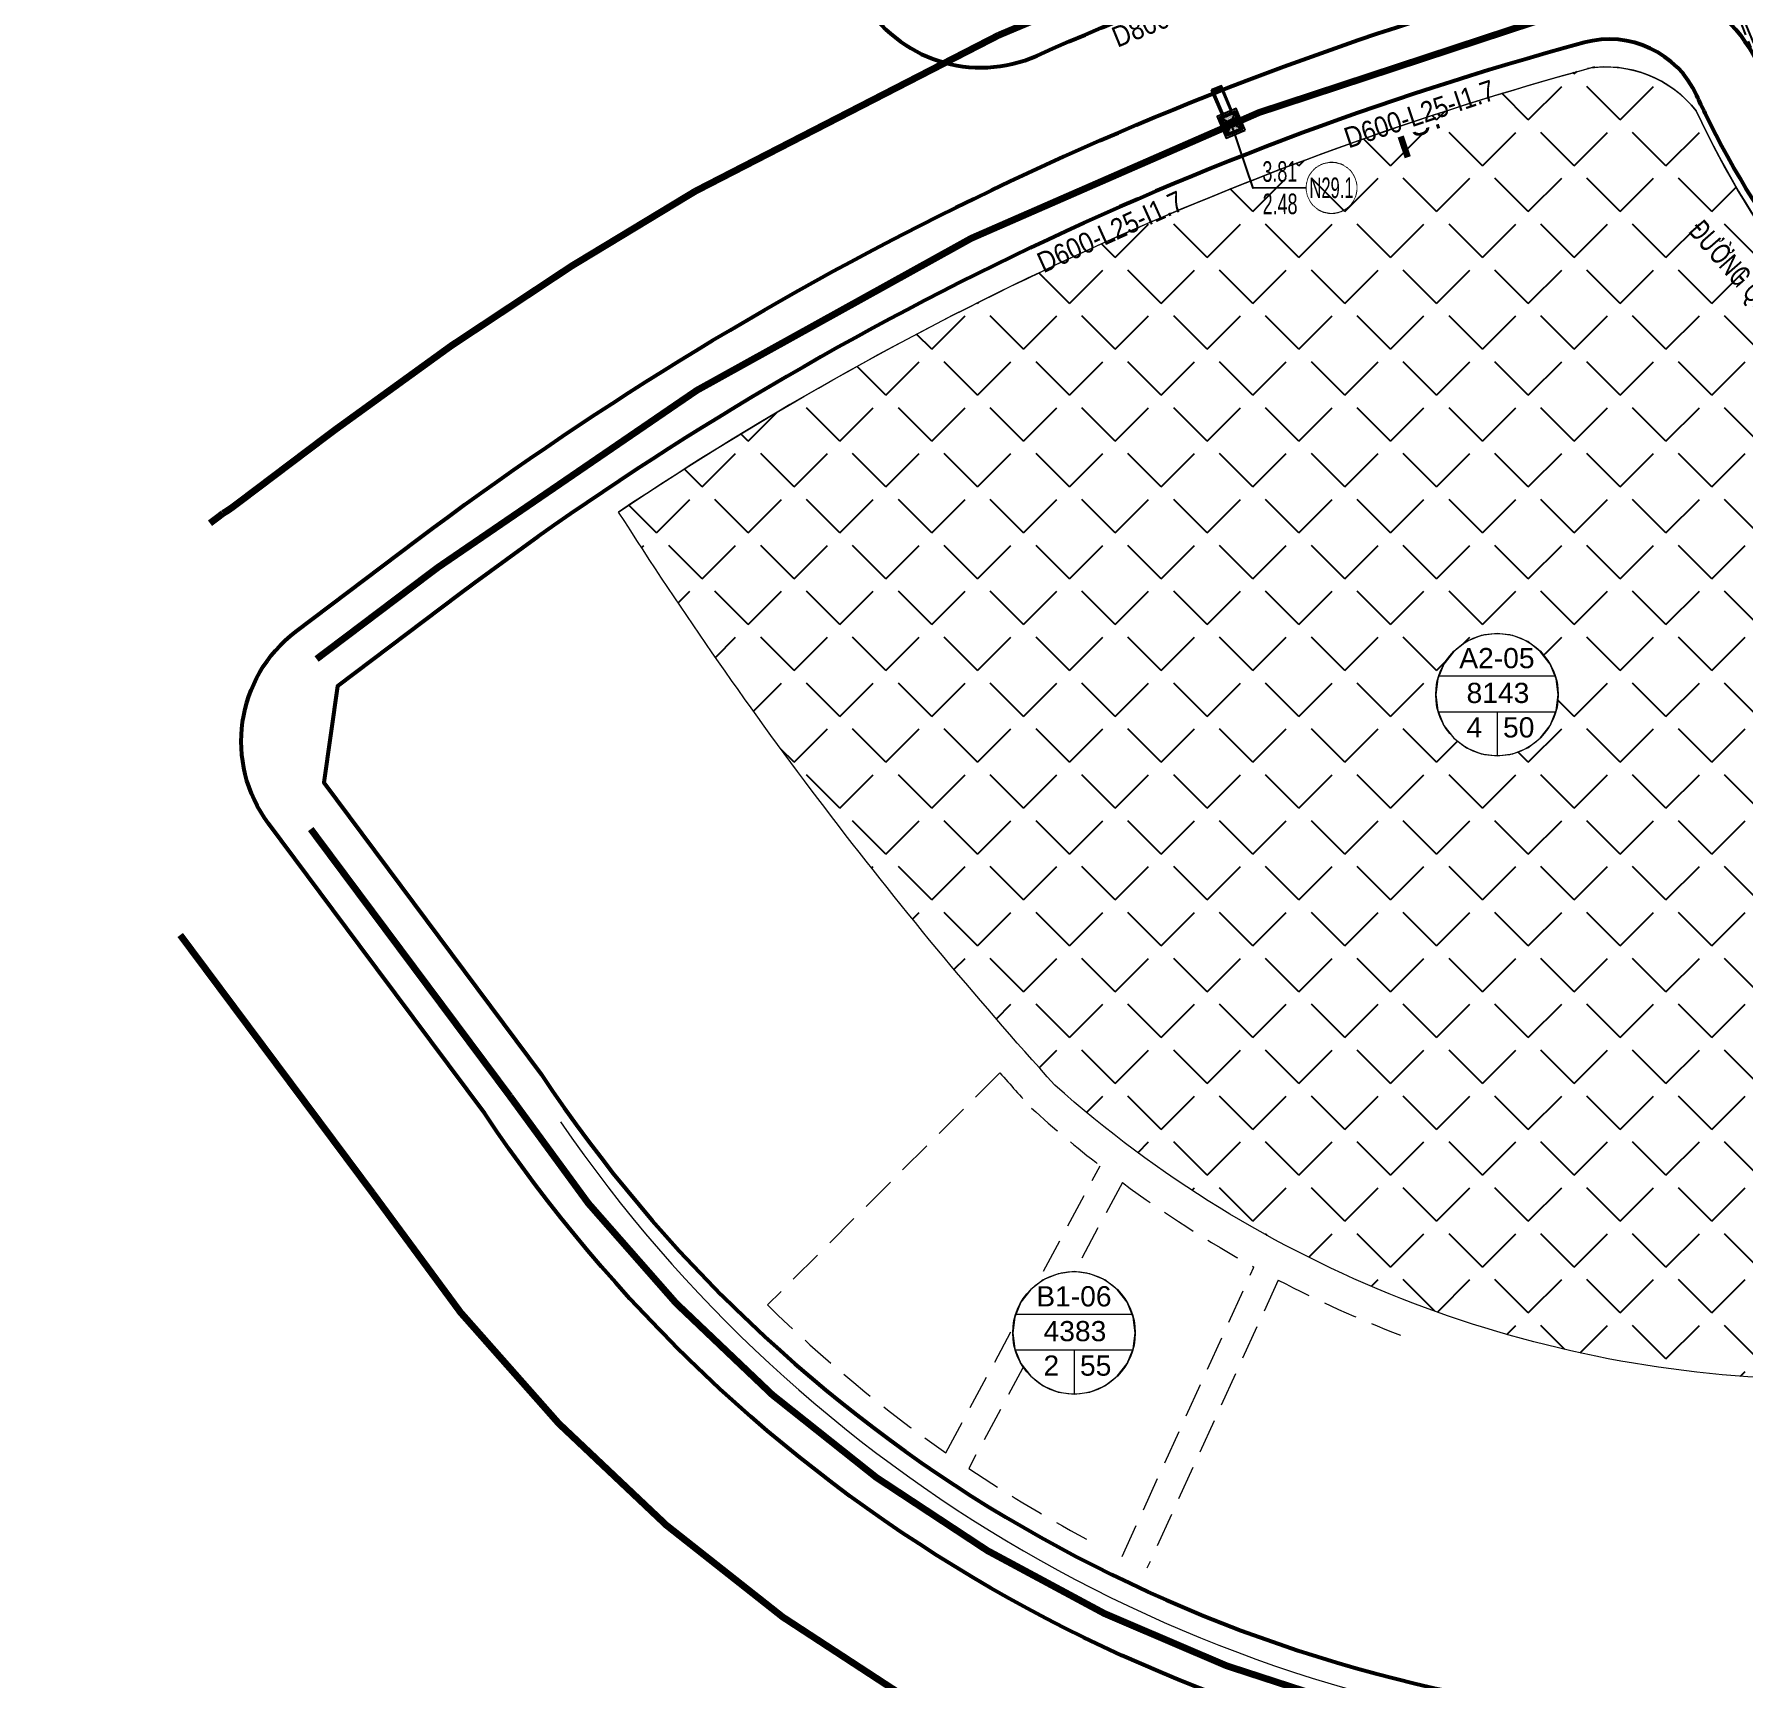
# Model space of a CAD drawing. Extents: x -2063571 to 559285, y 565862 to 1758715.
# Drawn here: x 558274.5 to 558398.9, y 1758231.7 to 1758351.3 of the extents above; entities that cross this region are included whole.
import ezdxf
from ezdxf.enums import TextEntityAlignment as Align

# ---------------------------------------------------------------- set-up
doc = ezdxf.new("R2010")
doc.units = 0
doc.header["$MEASUREMENT"] = 0
doc.set_wipeout_variables(frame=1)
for name, pattern in [('CENTER', [2, 1.25, -0.25, 0.25, -0.25]), ('CENTER2', [1.125, 0.75, -0.125, 0.125, -0.125]), ('DASHED', [0.75, 0.5, -0.25]), ('DIVIDE2', [0.625, 0.25, -0.125, 0, -0.125, 0, -0.125]), ('HIDDEN', [0.375, 0.25, -0.125])]:
    doc.linetypes.add(name, pattern=pattern)
doc.layers.get('0').update_dxf_attribs({"linetype": 'CONTINUOUS'})
doc.layers.get('DEFPOINTS').update_dxf_attribs({"linetype": 'CONTINUOUS'})
for name, color, linetype, lineweight in [('11111111111111111', 251, 'CONTINUOUS', 0), ('1Duy CDDC', 4, 'CONTINUOUS', 5), ('1Duy CDMG', 3, 'CONTINUOUS', 5), ('1Duy TenGa', 6, 'CONTINUOUS', 5), ('2.MAT CAT', 7, 'CONTINUOUS', 0), ('chi gioi dg do', 14, 'CONTINUOUS', 0), ('DUONG CAT', 8, 'CONTINUOUS', 9), ('HACH', 9, 'CONTINUOUS', 5), ('k-viahe', 6, 'CONTINUOUS', 15), ('k-vienctrinh', 6, 'CONTINUOUS', 15), ('KICH THUOC 1', 4, 'CONTINUOUS', 13), ('KT', 254, 'CONTINUOUS', 0), ('kt-su dung dat', 6, 'CONTINUOUS', 15), ('TENDUONGQH', 2, 'CONTINUOUS', 0)]:
    doc.layers.add(name, color=color, linetype=linetype, lineweight=lineweight)
for name, color, linetype in [('1Duy NetDong', 1, 'CONTINUOUS'), ('B-3000', 5, 'CONTINUOUS'), ('d600', 4, 'DIVIDE2'), ('d800', 4, 'CENTER2'), ('GA D600', 4, 'CENTER2'), ('M35 X 500', 6, 'CONTINUOUS'), ('QHCT_Đất công cộng đơn vị ở', 1, 'CONTINUOUS'), ('ththep', 3, 'CONTINUOUS')]:
    doc.layers.add(name, color=color, linetype=linetype)
doc.styles.add('Arial', font='arial_2.ttf', dxfattribs={"width": 0.85})
doc.styles.add('AVO-DAM', font='')
doc.styles.add('GT_Text_Duan1', font='VHAVAN_1.TTF', dxfattribs={"width": 1.1, "height": 25})
doc.styles.add('Q-TXT', font='ARIALN.TTF')
doc.styles.get('AVO-DAM').set_extended_font_data('VNI-Helve')
doc.dimstyles.new('2B2500X2500', dxfattribs={"dimtxt": 2.2, "dimasz": 3.5, "dimexe": 0.18, "dimexo": 0.0625, "dimgap": 0.2, "dimtad": 1, "dimdec": 0, "dimzin": 0, "dimdsep": 46, "dimtxsty": 'Arial', "dimcen": 0.09, "dimse1": 1, "dimse2": 1, "dimsd1": 1, "dimsd2": 1, "dimclrd": 2, "dimclrt": 256, "dimadec": 0, "dimazin": 0, "dimtfac": 1, "dimtdec": 0, "dimtofl": 0, "dimtmove": 2, "dimatfit": 3, "dimfxl": 1, "dimtfill": 1, "dimtfillclr": 256, "dimtolj": 1, "dimtzin": 0, "dimarcsym": 0})
doc.dimstyles.new('D600', dxfattribs={"dimtxt": 2.2, "dimasz": 3.5, "dimexe": 0.18, "dimexo": 0.0625, "dimgap": 0, "dimtad": 1, "dimdec": 0, "dimzin": 0, "dimdsep": 46, "dimtxsty": 'Arial', "dimcen": 0.09, "dimse1": 1, "dimse2": 1, "dimsd1": 1, "dimsd2": 1, "dimclrd": 2, "dimclrt": 256, "dimadec": 0, "dimazin": 0, "dimtfac": 1, "dimtdec": 0, "dimtofl": 0, "dimtmove": 2, "dimatfit": 3, "dimfxl": 1, "dimtfill": 1, "dimtfillclr": 256, "dimtolj": 1, "dimtzin": 0, "dimarcsym": 0})
doc.dimstyles.new('D800', dxfattribs={"dimtxt": 2.2, "dimasz": 3.5, "dimexe": 0.18, "dimexo": 0.0625, "dimgap": 0.2, "dimtad": 1, "dimdec": 0, "dimzin": 0, "dimdsep": 46, "dimtxsty": 'Arial', "dimcen": 0.09, "dimse1": 1, "dimse2": 1, "dimsd1": 1, "dimsd2": 1, "dimclrd": 2, "dimclrt": 256, "dimadec": 0, "dimazin": 0, "dimtfac": 1, "dimtdec": 0, "dimtofl": 0, "dimtmove": 2, "dimatfit": 3, "dimfxl": 1, "dimtfill": 1, "dimtfillclr": 256, "dimtolj": 1, "dimtzin": 0, "dimarcsym": 0})

# ---------------------------------------------------------------- blocks, each defined once
blk = doc.blocks.new('*D290')
at = {"layer": 'DEFPOINTS', "color": 0, "linetype": 'CENTER2', "lineweight": 35, "transparency": 16777216}
for p in [(558438.67, 1758426.58), (558386.66, 1758351.01), (558397.03, 1758345.67)]:
    blk.add_point(p, dxfattribs=at)
at = {"layer": 'd800', "linetype": 'CENTER2', "transparency": 16777216, "insert": (558410, 1758398.73), "char_height": 1.5, "attachment_point": 5, "rotation": 62.7695, "style": 'Arial', "bg_fill": 3, "box_fill_scale": 1.25, "bg_fill_color": 256, "bg_fill_true_color": 13158600, "bg_fill_transparency": 0}
blk.add_mtext('\\A1;2B2500XH2500-L91M-I2.0', dxfattribs=at)
blk = doc.blocks.new('g 25')
at = {"layer": 'HACH'}
h = blk.add_hatch(dxfattribs=at)
h.set_pattern_fill('DOTS', color=1, scale=0.75, angle=474.3672, style=0)
h.set_pattern_definition([(114.3671788103, (-1831200.80478, -224170.26384), (-0.0523692889328, 0.0020098775898), [0, -0.046875])])
edge = h.paths.add_edge_path()
edge.add_line((0.6, 0.24), (-0.6, 0.24))
edge.add_line((-0.6, 0.24), (-0.6, 0.7))
edge.add_line((-0.6, 0.7), (0.6, 0.7))
edge.add_line((0.6, 0.7), (0.6, 0.24))
h = blk.add_hatch(dxfattribs=at)
h.set_pattern_fill('DOTS', color=1, scale=0.75, angle=474.3672, style=0)
h.set_pattern_definition([(114.3671788103, (-1831200.99731, -224169.83876), (-0.0523692889328, 0.0020098775898), [0, -0.046875])])
edge = h.paths.add_edge_path()
edge.add_line((0.6, -0.23), (-0.6, -0.23))
edge.add_line((-0.6, -0.23), (-0.6, 0.23))
edge.add_line((-0.6, 0.23), (0.6, 0.23))
edge.add_line((0.6, 0.23), (0.6, -0.23))
h = blk.add_hatch(dxfattribs=at)
h.set_pattern_fill('DOTS', color=1, scale=0.75, angle=474.3672, style=0)
h.set_pattern_definition([(114.3671788103, (-1831201.18984, -224169.413678), (-0.0523692889328, 0.0020098775898), [0, -0.046875])])
edge = h.paths.add_edge_path()
edge.add_line((0.6, -0.69), (-0.6, -0.69))
edge.add_line((-0.6, -0.69), (-0.6, -0.24))
edge.add_line((-0.6, -0.24), (0.6, -0.24))
edge.add_line((0.6, -0.24), (0.6, -0.69))
at = {"color": 1, "linetype": 'HIDDEN', "ltscale": 7.5}
for p, q in [((-0.3, -2.5), (-0.3, -0.6)), ((0.3, -2.5), (0.3, -0.6)), ((0.3, -2.7), (-0.3, -2.7))]:
    blk.add_line(p, q, dxfattribs=at)
blk.add_lwpolyline([(-0.5, 0.6), (-0.5, -0.6), (0.5, -0.6), (0.5, 0.6)], close=True, dxfattribs=at)
at = {"layer": 'DUONG CAT', "color": 1}
for points in [[(0.6, 0.7), (0.6, 0.24), (-0.6, 0.24), (-0.6, 0.7)], [(0.6, 0.23), (0.6, -0.23), (-0.6, -0.23), (-0.6, 0.23)], [(0.6, -0.24), (0.6, -0.69), (-0.6, -0.69), (-0.6, -0.24)]]:
    blk.add_lwpolyline(points, close=True, dxfattribs=at)
at = {"layer": 'KICH THUOC 1', "color": 1, "ltscale": 5}
for points in [[(-0.3, -2.7), (-0.28, -2.7), (-0.28, -2.55), (-0.3, -2.55)], [(-0.23, -2.7), (-0.21, -2.7), (-0.21, -2.55), (-0.23, -2.55)], [(-0.15, -2.7), (-0.13, -2.7), (-0.13, -2.55), (-0.15, -2.55)], [(-0.08, -2.7), (-0.06, -2.7), (-0.06, -2.55), (-0.08, -2.55)], [(-0.01, -2.7), (0.01, -2.7), (0.01, -2.55), (-0.01, -2.55)], [(0.06, -2.7), (0.08, -2.7), (0.08, -2.55), (0.06, -2.55)], [(0.14, -2.7), (0.16, -2.7), (0.16, -2.55), (0.14, -2.55)], [(0.21, -2.7), (0.23, -2.7), (0.23, -2.55), (0.21, -2.55)], [(0.28, -2.7), (0.3, -2.7), (0.3, -2.55), (0.28, -2.55)]]:
    blk.add_lwpolyline(points, close=True, dxfattribs=at)
at = {"layer": 'M35 X 500', "color": 1}
for p, q in [((0.6, 0.7), (-0.6, -0.69)), ((-0.4, -0.85), (-0.4, -2.5)), ((0.4, -0.85), (0.4, -2.5)), ((-0.4, -2.5), (-0.4, -2.8)), ((0.4, -2.8), (-0.4, -2.8)), ((0.4, -2.5), (0.4, -2.8))]:
    blk.add_line(p, q, dxfattribs=at)
for points in [[(-0.75, 0.85), (-0.75, -0.85), (0.75, -0.85), (0.75, 0.85)], [(-0.6, 0.7), (-0.6, -0.7), (0.6, -0.7), (0.6, 0.7)], [(0.4, -2.8), (0.4, -2.5), (-0.4, -2.5), (-0.4, -2.8)]]:
    blk.add_lwpolyline(points, close=True, dxfattribs=at)
at = {"layer": 'ththep', "color": 1, "ltscale": 5}
for p, q in [((-0.6, 0.7), (0.6, -0.69)), ((-0.6, 0.23), (0.6, 0.23)), ((-0.6, -0.23), (0.6, -0.23)), ((-0.6, -0.7), (0.6, -0.7))]:
    blk.add_line(p, q, dxfattribs=at)
blk = doc.blocks.new('*U242')
at = {"layer": '1Duy NetDong', "ltscale": 3}
blk.add_lwpolyline([(4.57, -3.92), (1.34, -3.93), (1.34, -3.93), (0, 0)], dxfattribs=at)
at = {"layer": '1Duy NetDong', "ltscale": 0.2}
blk.add_lwpolyline([(6.09, -5.43), (6.18, -5.43), (6.28, -5.42), (6.37, -5.4), (6.47, -5.38), (6.56, -5.35), (6.65, -5.32), (6.73, -5.28), (6.82, -5.24), (6.9, -5.19), (6.98, -5.14), (7.05, -5.08), (7.13, -5.02), (7.19, -4.95), (7.26, -4.88), (7.31, -4.8), (7.37, -4.72), (7.42, -4.64), (7.46, -4.56), (7.5, -4.47), (7.53, -4.38), (7.55, -4.29), (7.57, -4.19), (7.59, -4.1), (7.6, -4.01), (7.6, -3.91), (7.6, -3.81), (7.59, -3.72), (7.57, -3.63), (7.55, -3.53), (7.52, -3.44), (7.49, -3.35), (7.45, -3.26), (7.41, -3.18), (7.36, -3.1), (7.31, -3.02), (7.25, -2.94), (7.19, -2.87), (7.12, -2.81), (7.05, -2.74), (6.97, -2.69), (6.89, -2.63), (6.81, -2.58), (6.73, -2.54), (6.64, -2.5), (6.55, -2.47), (6.46, -2.45), (6.36, -2.42), (6.27, -2.41), (6.18, -2.4), (6.08, -2.4), (5.98, -2.4), (5.89, -2.41), (5.8, -2.43), (5.7, -2.45), (5.61, -2.47), (5.52, -2.51), (5.44, -2.54), (5.35, -2.59), (5.27, -2.64), (5.19, -2.69), (5.11, -2.75), (5.04, -2.81), (4.98, -2.88), (4.91, -2.95), (4.86, -3.03), (4.8, -3.11), (4.75, -3.19), (4.71, -3.27), (4.67, -3.36), (4.64, -3.45), (4.62, -3.54), (4.59, -3.64), (4.58, -3.73), (4.57, -3.82), (4.57, -3.92), (4.57, -4.01), (4.58, -4.11), (4.6, -4.2), (4.62, -4.3), (4.64, -4.39), (4.68, -4.48), (4.72, -4.56), (4.76, -4.65), (4.81, -4.73), (4.86, -4.81), (4.92, -4.88), (4.98, -4.96), (5.05, -5.02), (5.12, -5.09), (5.2, -5.14), (5.28, -5.2), (5.36, -5.25), (5.44, -5.29), (5.53, -5.33), (5.62, -5.36), (5.71, -5.38), (5.81, -5.4), (5.9, -5.42), (5.99, -5.43)], close=True, dxfattribs=at)
at = {"layer": '1Duy CDDC', "ltscale": 3, "style": 'GT_Text_Duan1', "width": 0.65}
blk.add_attdef('DG', text='', height=1.25, rotation=0.1774, dxfattribs=at).set_placement((2.96, -4.26), align=Align.TOP_CENTER)
at = {"layer": '1Duy CDMG', "ltscale": 0.2, "style": 'GT_Text_Duan1', "width": 0.65}
blk.add_attdef('MG', text='', height=1.25, rotation=0.1774, dxfattribs=at).set_placement((2.95, -3.92), align=Align.BOTTOM_CENTER)
at = {"ltscale": 0.2}
blk.add_wipeout([(6.09, -5.43), (6.18, -5.43), (6.28, -5.42), (6.37, -5.4), (6.47, -5.38), (6.56, -5.35), (6.65, -5.32), (6.73, -5.28), (6.82, -5.24), (6.9, -5.19), (6.98, -5.14), (7.05, -5.08), (7.13, -5.02), (7.19, -4.95), (7.26, -4.88), (7.31, -4.8), (7.37, -4.72), (7.42, -4.64), (7.46, -4.56), (7.5, -4.47), (7.53, -4.38), (7.55, -4.29), (7.57, -4.19), (7.59, -4.1), (7.6, -4.01), (7.6, -3.91), (7.6, -3.81), (7.59, -3.72), (7.57, -3.63), (7.55, -3.53), (7.52, -3.44), (7.49, -3.35), (7.45, -3.26), (7.41, -3.18), (7.36, -3.1), (7.31, -3.02), (7.25, -2.94), (7.19, -2.87), (7.12, -2.81), (7.05, -2.74), (6.97, -2.69), (6.89, -2.63), (6.81, -2.58), (6.73, -2.54), (6.64, -2.5), (6.55, -2.47), (6.46, -2.45), (6.36, -2.42), (6.27, -2.41), (6.18, -2.4), (6.08, -2.4), (5.98, -2.4), (5.89, -2.41), (5.8, -2.43), (5.7, -2.45), (5.61, -2.47), (5.52, -2.51), (5.44, -2.54), (5.35, -2.59), (5.27, -2.64), (5.19, -2.69), (5.11, -2.75), (5.04, -2.81), (4.98, -2.88), (4.91, -2.95), (4.86, -3.03), (4.8, -3.11), (4.75, -3.19), (4.71, -3.27), (4.67, -3.36), (4.64, -3.45), (4.62, -3.54), (4.59, -3.64), (4.58, -3.73), (4.57, -3.82), (4.57, -3.92), (4.57, -4.01), (4.58, -4.11), (4.6, -4.2), (4.62, -4.3), (4.64, -4.39), (4.68, -4.48), (4.72, -4.56), (4.76, -4.65), (4.81, -4.73), (4.86, -4.81), (4.92, -4.88), (4.98, -4.96), (5.05, -5.02), (5.12, -5.09), (5.2, -5.14), (5.28, -5.2), (5.36, -5.25), (5.44, -5.29), (5.53, -5.33), (5.62, -5.36), (5.71, -5.38), (5.81, -5.4), (5.9, -5.42), (5.99, -5.43)], dxfattribs=at).dxf.layer = '1Duy NetDong'
at = {"layer": '1Duy TenGa', "ltscale": 3, "style": 'GT_Text_Duan1', "width": 0.6}
blk.add_attdef('TEN', text='', height=1.25, rotation=0.1774, dxfattribs=at).set_placement((6.08, -3.91), align=Align.MIDDLE_CENTER)
blk = doc.blocks.new('*D302')
at = {"layer": 'DEFPOINTS', "color": 0, "linetype": 'CENTER2', "lineweight": 35, "transparency": 16777216}
for p in [(558361.59, 1758344.84), (558362.82, 1758342.12), (558338.81, 1758334.52)]:
    blk.add_point(p, dxfattribs=at)
at = {"layer": 'KT', "linetype": 'CENTER2', "transparency": 16777216, "insert": (558352.8, 1758336.94), "char_height": 1.5, "attachment_point": 5, "rotation": 24.3726, "style": 'Arial', "bg_fill": 3, "box_fill_scale": 1.25, "bg_fill_color": 256, "bg_fill_true_color": 13158600, "bg_fill_transparency": 0}
blk.add_mtext('\\A1;D600-L25-I1.7', dxfattribs=at)
blk = doc.blocks.new('*D303')
at = {"layer": 'DEFPOINTS', "color": 0, "linetype": 'CENTER2', "lineweight": 35, "transparency": 16777216}
for p in [(558385.3, 1758352.76), (558386.32, 1758349.72), (558361.59, 1758344.84)]:
    blk.add_point(p, dxfattribs=at)
at = {"layer": 'KT', "linetype": 'CENTER2', "transparency": 16777216, "insert": (558375.29, 1758345.51), "char_height": 1.5, "attachment_point": 5, "rotation": 18.4813, "style": 'Arial', "bg_fill": 3, "box_fill_scale": 1.25, "bg_fill_color": 256, "bg_fill_true_color": 13158600, "bg_fill_transparency": 0}
blk.add_mtext('\\A1;D600-L25-I1.7', dxfattribs=at)
blk = doc.blocks.new('*D305')
at = {"layer": 'DEFPOINTS', "color": 0, "lineweight": 35, "transparency": 16777216}
for p in [(558364.48, 1758359.29), (558345.04, 1758351.34), (558346.37, 1758348.08)]:
    blk.add_point(p, dxfattribs=at)
at = {"layer": 'KT', "transparency": 16777216, "insert": (558358.3, 1758353.17), "char_height": 1.5, "attachment_point": 5, "rotation": 22.2588, "style": 'Arial', "bg_fill": 3, "box_fill_scale": 1.25, "bg_fill_color": 256, "bg_fill_true_color": 13158600, "bg_fill_transparency": 0}
blk.add_mtext('\\A1;D800-L21-I1.3', dxfattribs=at)
blk = doc.blocks.new('LO-DAT')
at = {"linetype": 'ByBlock'}
blk.add_wipeout([(63.7, -19.6), (61.5, -3.2), (55.2, 12.2), (45, 25.4), (31.9, 35.5), (16.5, 41.9), (0, 44.1), (-16.5, 41.9), (-31.9, 35.5), (-45, 25.4), (-55.2, 12.2), (-61.5, -3.2), (-63.7, -19.6), (-61.5, -36.1), (-55.2, -51.5), (-45, -64.7), (-31.9, -74.8), (-16.5, -81.2), (0, -83.3), (16.5, -81.2), (31.9, -74.8), (45, -64.7), (55.2, -51.5), (61.5, -36.1)], dxfattribs=at).dxf.layer = 'kt-su dung dat'
at = {"layer": 'kt-su dung dat'}
blk.add_line((-60.2, 0), (60.2, 0), dxfattribs=at)
at = {"layer": 'kt-su dung dat', "linetype": 'ByBlock'}
for p, q in [((-61, -37.4), (61, -37.4)), ((0, -37.4), (0, -83.3))]:
    blk.add_line(p, q, dxfattribs=at)
at = {"layer": 'kt-su dung dat', "linetype": 'ByBlock', "flags": 128}
blk.add_lwpolyline([(63.7, -19.6), (61.5, -3.2), (55.2, 12.2), (45, 25.4), (31.9, 35.5), (16.5, 41.9), (0, 44.1), (-16.5, 41.9), (-31.9, 35.5), (-45, 25.4), (-55.2, 12.2), (-61.5, -3.2), (-63.7, -19.6), (-61.5, -36.1), (-55.2, -51.5), (-45, -64.7), (-31.9, -74.8), (-16.5, -81.2), (0, -83.3), (16.5, -81.2), (31.9, -74.8), (45, -64.7), (55.2, -51.5), (61.5, -36.1)], close=True, dxfattribs=at)
at = {"layer": 'kt-su dung dat'}
blk.add_circle((0, -19.6), 63.7, dxfattribs=at)
at = {"layer": 'kt-su dung dat', "linetype": 'ByBlock', "style": 'AVO-DAM'}
for p in [(-0.1, 7.9), (1, -28.3), (-23.6, -64.1), (22.5, -64.1)]:
    blk.add_attdef('0', text='', height=21, dxfattribs=at).set_placement(p, align=Align.CENTER)

msp = doc.modelspace()

# ---------------------------------------------------------------- linework, layer by layer
at = {"layer": '2.MAT CAT', "const_width": 0.467}
msp.add_lwpolyline([(558373.493, 1758345.125), (558374.432, 1758342.368)], dxfattribs=at)
at = {"layer": 'B-3000', "color": 7, "linetype": 'CENTER', "ltscale": 2}
for radius, start in [(59, 129.68729), (58.7, 130.07566)]:
    msp.add_arc((558453.702, 1758373.402), radius, start, 268.49101, dxfattribs=at)
at = {"layer": 'chi gioi dg do', "color": 8, "linetype": 'DASHED', "ltscale": 5}
msp.add_lwpolyline([(558340.83, 1758248.102), (558352.054, 1758268.991, -0.0189879), (558347.061, 1758273.181, -0.0028271), (558344.751, 1758275.752), (558327.854, 1758258.866, 0.0417188)], format="xyb", close=True, dxfattribs=at)
for points in [[(558353.645, 1758240.551), (558363.243, 1758261.625, -0.0331672), (558353.667, 1758267.768), (558342.491, 1758246.968, 0.0263832), (558351.665, 1758241.513)], [(558373.901, 1758256.665, -0.0284299), (558365.009, 1758260.677), (558355.457, 1758239.705)]]:
    msp.add_lwpolyline(points, format="xyb", dxfattribs=at)
at = {"layer": 'd600', "color": 6, "linetype": 'DIVIDE2', "ltscale": 10, "const_width": 0.5}
for points in [[(558385.136, 1758365.69, 0.0416835), (558344.653, 1758351.242), (558322.595, 1758339.898, 0.0308194), (558296.321, 1758322.492), (558289.008, 1758316.972, -0.0310287), (558288.233, 1758316.458), (558287.286, 1758315.74)], [(558385.298, 1758352.764, 0.0941397), (558303.853, 1758312.516), (558295.039, 1758305.862)], [(558294.616, 1758293.488), (558299.922, 1758286.371), (558309.099, 1758274.062, 0.2266282), (558389.463, 1758226.128), (558437.199, 1758226.128, 0.0528494), (558439.249, 1758226.345)], [(558439.207, 1758213.693, 0.0532906), (558437.199, 1758213.908), (558388.915, 1758213.908, -0.2271572), (558299.113, 1758267.013), (558285.118, 1758285.783)]]:
    msp.add_lwpolyline(points, format="xyb", dxfattribs=at)
at = {"layer": 'k-viahe', "ltscale": 2}
msp.add_lwpolyline([(558444.802, 1758252.111), (558402.919, 1758253.467, -0.178096), (558348.747, 1758274.859, -0.0415948), (558317.015, 1758316.557, -0.038624)], format="xyb", dxfattribs=at)

# ---------------------------------------------------------------- block references
at = {"layer": 'GA D600', "linetype": 'CENTER2', "rotation": 202.6029215358364}
msp.add_blockref('g 25', (558361.589, 1758344.838), dxfattribs=at)

# ---------------------------------------------------------------- texts
at = {"layer": '2.MAT CAT', "style": 'Q-TXT'}
msp.add_text('5', height=2, rotation=288.81487, dxfattribs=at).set_placement((558375.489, 1758345.211, 0.467), align=Align.MIDDLE_LEFT)
at = {"layer": 'TENDUONGQH', "color": 8, "style": 'Q-TXT', "width": 0.85}
msp.add_text('ÐƯỜNG QH SỐ 17', height=1.5, rotation=311.16403, dxfattribs=at).set_placement((558395.364, 1758337.447, 0.7), align=Align.MIDDLE_LEFT)

# ---------------------------------------------------------------- next in the draw order: block references
at = {"layer": '1Duy NetDong', "xscale": 1.2000048000192, "yscale": 1.2000048000192, "zscale": 1.2000048000192}
msp.add_blockref('*U242', (558361.588, 1758344.839), dxfattribs=at).add_auto_attribs({'TEN': 'N29.1', 'DG': '2.48', 'MG': '3.81'})

# ---------------------------------------------------------------- next in the draw order: dimensions: what is measured, and where the dimension line sits
at = {"layer": 'd800', "linetype": 'CENTER2'}
dim = msp.add_linear_dim(base=(558386.658, 1758351.009), p1=(558438.672, 1758426.584), p2=(558397.033, 1758345.67), angle=242.76949, dimstyle='2B2500X2500', override={"dimtxt": 1.5, "dimpost": '2B2500XH2500-L<>M-I2.0'}, dxfattribs=at)
dim.commit()
dim.dimension.update_dxf_attribs({"geometry": '*D290', "text_midpoint": (558410.001, 1758398.725), "dimtype": 161})

# ---------------------------------------------------------------- next in the draw order: linework, layer by layer
at = {"layer": 'k-viahe', "ltscale": 2}
msp.add_lwpolyline([(558444.802, 1758252.111), (558444.802, 1758302.509, 0.3481305), (558439.403, 1758309.324, -0.2259563), (558395.423, 1758345.738, 0.2736643), (558387.519, 1758348.832)], format="xyb", dxfattribs=at)
at = {"layer": 'k-viahe', "color": 8}
for centre, radius, start, end in [((558388.857, 1758340.605), 8.335, 38.01937, 99.23968), ((558455.987, 1758373.972), 66.821, 204.99365, 256.5908), ((558455.987, 1758373.972), 66.821, 204.99365, 256.5908)]:
    msp.add_arc(centre, radius, start, end, dxfattribs=at)

# ---------------------------------------------------------------- next in the draw order: dimensions: what is measured, and where the dimension line sits
at = {"layer": 'KT', "linetype": 'CENTER2'}
dim = msp.add_linear_dim(base=(558362.82, 1758342.115), p1=(558338.815, 1758334.52), p2=(558361.587, 1758344.837), angle=24.3726, dimstyle='D600', override={"dimtxt": 1.5, "dimpost": 'D600-L<>-I1.7'}, dxfattribs=at)
dim.commit()
dim.dimension.update_dxf_attribs({"geometry": '*D302', "text_midpoint": (558352.801, 1758336.937), "dimtype": 161})

# ---------------------------------------------------------------- next in the draw order: dimensions: what is measured, and where the dimension line sits
dim = msp.add_linear_dim(base=(558386.315, 1758349.717), p1=(558361.587, 1758344.837), p2=(558385.298, 1758352.762), angle=18.48127, dimstyle='D600', override={"dimtxt": 1.5, "dimpost": 'D600-L<>-I1.7'}, dxfattribs=at)
dim.commit()
dim.dimension.update_dxf_attribs({"geometry": '*D303', "text_midpoint": (558375.288, 1758345.507), "dimtype": 161})

# ---------------------------------------------------------------- next in the draw order: dimensions: what is measured, and where the dimension line sits
at = {"layer": 'KT'}
dim = msp.add_linear_dim(base=(558346.374, 1758348.077), p1=(558364.478, 1758359.291), p2=(558345.04, 1758351.336), angle=202.2588, dimstyle='D800', override={"dimtxt": 1.5, "dimpost": 'D800-L<>-I1.3'}, dxfattribs=at)
dim.commit()
dim.dimension.update_dxf_attribs({"geometry": '*D305', "text_midpoint": (558358.295, 1758353.165), "dimtype": 161})

# ---------------------------------------------------------------- next in the draw order: hatches: boundary and pattern name
at = {"layer": 'QHCT_Đất công cộng đơn vị ở'}
h = msp.add_hatch(dxfattribs=at)
h.set_pattern_fill('ANGLE', color=8, scale=0.676, angle=45, style=0)
h.set_pattern_definition([(45, (1080.85, 348.8946), (-3.338859226, 3.338859226), [3.43408, -1.28778]), (135, (1080.85, 348.8946), (-3.338859226, -3.338859226), [3.43408, -1.28778])])
edge = h.paths.add_edge_path()
edge.add_arc((558455.987, 1758373.972), 66.821, 204.99365, 256.5908, ccw=False)
edge.add_arc((558388.857, 1758340.605), 8.335, 38.01938, 99.23968)
edge.add_arc((558451.827, 1758115.201), 242.319, 105.38992, 123.79481)
edge.add_arc((558572.188, 1758477.902), 301.868, 212.30478, 222.29131)
edge.add_arc((558404.861, 1758337.552), 84.107, 228.27834, 268.6771)
edge.add_line((558402.919, 1758253.467), (558444.802, 1758252.184))
edge.add_line((558444.802, 1758252.184), (558444.802, 1758302.509))
edge.add_arc((558437.802, 1758302.509), 7, 360, 427.40894)

# ---------------------------------------------------------------- next in the draw order: linework, layer by layer
at = {"layer": '11111111111111111', "color": 1, "lineweight": 53}
msp.add_lwpolyline([(558418.378, 1758433.741), (558374.151, 1758510.175, 0.4150117), (558357.726, 1758514.535), (558279.462, 1758468.964, 0.4138565), (558275.846, 1758455.301), (558330.604, 1758360.994), (558334.739, 1758353.873, 0.383147), (558347.454, 1758349.759, -0.0401558), (558385.782, 1758363.256, 0.3347211), (558394.715, 1758374.612, -0.2159757), (558415.717, 1758418.548, 0.3638635)], format="xyb", close=True, dxfattribs=at)
at = {"layer": 'k-viahe', "ltscale": 2}
msp.add_lwpolyline([(558348.747, 1758274.859, -0.0415948), (558317.015, 1758316.557, -0.0811131), (558387.748, 1758348.866, -0.2662147), (558395.423, 1758345.738, 0.1130249), (558413.743, 1758322.198, 0.1093836), (558439.403, 1758309.324, -0.3481305), (558444.802, 1758302.509), (558444.802, 1758252.111), (558402.919, 1758253.467, -0.178096)], format="xyb", close=True, dxfattribs=at)
msp.add_lwpolyline([(558348.747, 1758274.859, -0.0415948), (558317.015, 1758316.557, -0.0811131), (558387.748, 1758348.866, -0.2662147), (558395.423, 1758345.738, 0.1130249), (558413.743, 1758322.198, 0.1093836), (558439.403, 1758309.324, -0.3481305), (558444.802, 1758302.509), (558444.802, 1758252.111), (558402.919, 1758253.467, -0.178096)], format="xyb", close=True, dxfattribs=at)
at = {"layer": 'k-vienctrinh', "color": 8}
msp.add_arc((558451.304, 1758116.138), 241.25, 105.20573, 123.82372, dxfattribs=at)

# ---------------------------------------------------------------- next in the draw order: block references
at = {"layer": 'kt-su dung dat', "color": 8}
ref = msp.add_blockref('LO-DAT', (558380.927, 1758304.64), dxfattribs=dict(at, xscale=0.07, yscale=0.07, zscale=0.07))
ref.add_attrib('0', 'A2-05', dxfattribs={"color": 8, "linetype": 'ByBlock', "height": 1.47, "style": 'AVO-DAM'}).set_placement((558380.919, 1758305.193), align=Align.CENTER)
ref.add_attrib('0', '8143', dxfattribs={"color": 8, "linetype": 'ByBlock', "height": 1.47, "style": 'AVO-DAM'}).set_placement((558380.994, 1758302.661), align=Align.CENTER)
ref.add_attrib('0', '4', dxfattribs={"color": 8, "linetype": 'ByBlock', "height": 1.47, "style": 'AVO-DAM'}).set_placement((558379.276, 1758300.152), align=Align.CENTER)
ref.add_attrib('0', '50', dxfattribs={"color": 8, "linetype": 'ByBlock', "height": 1.47, "style": 'AVO-DAM'}).set_placement((558382.504, 1758300.152), align=Align.CENTER)
ref = msp.add_blockref('LO-DAT', (558350.149, 1758258.205), dxfattribs=dict(at, xscale=0.07, yscale=0.07, zscale=0.07))
ref.add_attrib('0', 'B1-06', dxfattribs={"color": 8, "linetype": 'ByBlock', "height": 1.47, "style": 'AVO-DAM'}).set_placement((558350.141, 1758258.758), align=Align.CENTER)
ref.add_attrib('0', '4383', dxfattribs={"color": 8, "linetype": 'ByBlock', "height": 1.47, "style": 'AVO-DAM'}).set_placement((558350.216, 1758256.226), align=Align.CENTER)
ref.add_attrib('0', '2', dxfattribs={"color": 8, "linetype": 'ByBlock', "height": 1.47, "style": 'AVO-DAM'}).set_placement((558348.498, 1758253.717), align=Align.CENTER)
ref.add_attrib('0', '55', dxfattribs={"color": 8, "linetype": 'ByBlock', "height": 1.47, "style": 'AVO-DAM'}).set_placement((558351.725, 1758253.717), align=Align.CENTER)

# ---------------------------------------------------------------- next in the draw order: linework, layer by layer
at = {"layer": '11111111111111111', "color": 1, "lineweight": 53}
msp.add_lwpolyline([(558449.199, 1758282.21), (558449.199, 1758235.908, -0.4142136), (558437.199, 1758223.908), (558389.362, 1758223.908, -0.2267308), (558307.284, 1758272.783), (558298.143, 1758285.044), (558291.541, 1758293.899, -0.4124461), (558293.532, 1758307.857), (558302.346, 1758314.512, -0.0941674), (558384.654, 1758355.179, 0.0095244), (558385.946, 1758355.535, -0.3675285), (558400.016, 1758348.933, 0.2311251), (558439.988, 1758316.018, -0.3470587), (558449.199, 1758304.347), (558449.199, 1758290.099)], format="xyb", close=True, dxfattribs=at)
msp.add_lwpolyline([(558444.199, 1758283.133), (558444.199, 1758304.347, 0.3470587), (558438.826, 1758311.155, -0.2253767), (558396.066, 1758345.581, -0.005515), (558395.466, 1758346.859, 0.3675285), (558387.259, 1758350.71, 0.0955413), (558305.359, 1758310.521), (558296.564, 1758303.881), (558295.562, 1758296.871), (558311.373, 1758275.664, 0.2264952), (558389.592, 1758228.908), (558439.191, 1758228.908), (558444.199, 1758233.915), (558444.199, 1758233.915)], format="xyb", dxfattribs=at)
at = {"layer": 'k-viahe', "ltscale": 2}
msp.add_arc((558398.75, 1758331.165, 0.7), 104.25, 214.44787, 265.35272, dxfattribs=at)

doc.saveas('drawing.dxf')
